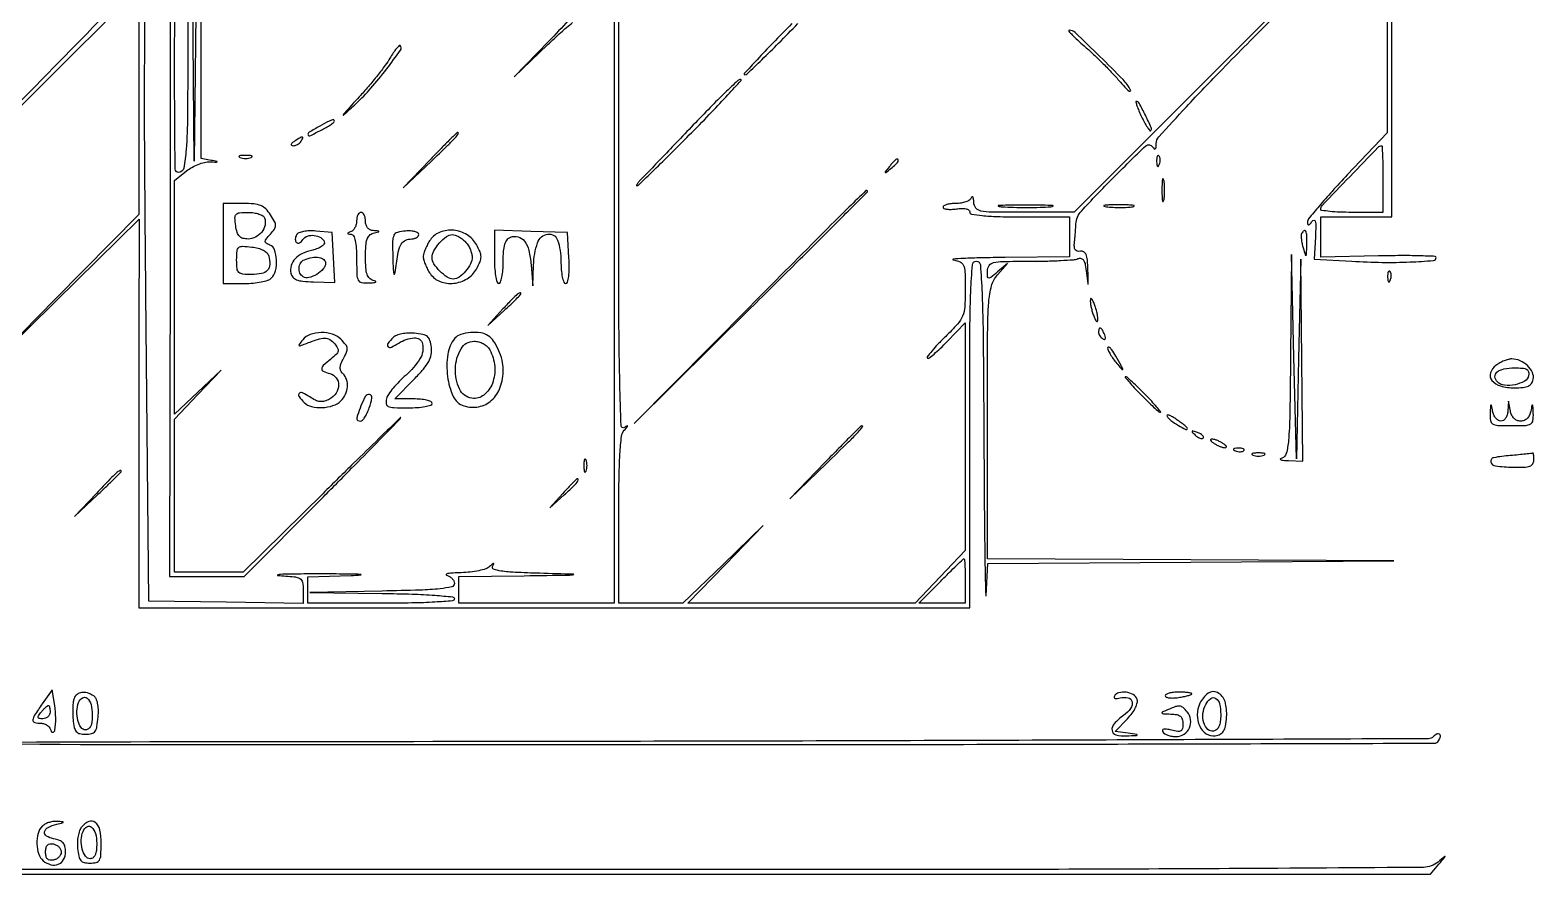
# Model space of a CAD drawing. Extents: x 0 to 674, y 17 to 635.
# Drawn here: x 335.5 to 674, y 16.7 to 208 of the extents above; entities that cross this region are included whole.
import ezdxf

# ---------------------------------------------------------------- set-up
doc = ezdxf.new("R2010")
doc.units = 0

msp = doc.modelspace()

# ---------------------------------------------------------------- linework, layer by layer
for points in [[(367.083015, 267.985435, -0.000127), (367.075778, 229.471875, -0.000126), (367.048808, 190.625951, -0.000208), (367.004011, 157.75), (366.874658, 85), (375.291688, 85), (383.708718, 85), (401.104359, 102.536958, 0.000655), (407.80613, 109.310893, 0.001039), (413.526232, 115.131891, 0.000213), (418.548371, 120.268268, 0.049331), (418.963666, 120.786958, 0.894019), (418.906302, 120.834145, 0.000264), (414.011325, 116.076481, 0.001183), (408.314784, 110.507571, 0.000674), (401.453525, 103.75), (383.479718, 86), (375.739859, 86), (368, 86), (368, 103.218555), (368, 120.437109), (373.25, 125.968101), (378.5, 131.499093), (373.25, 126.537139), (368, 121.575184), (368, 147.893672), (368, 174.21216), (370.687028, 176.325776, -0.041362), (371.903939, 177.129754, -0.032476), (373.337615, 177.798118, -0.033417), (374.761987, 178.245755, -0.066291), (375.937028, 178.369945, 0.001008), (377.494397, 178.330886, 0.218265), (377.628086, 178.388472, 0.584727), (377.603277, 178.462355, 0.00143), (376.25, 178.716671), (374, 179.132845), (374, 205.268815), (374, 231.404786)], [(641, 210.689488), (641, 184.8934), (632, 175.44606, 0.006242), (628.552185, 171.735199, 0.009389), (625.648248, 168.406877, 0.004831), (623.29082, 165.544545, 0.174634), (623.015313, 164.74936, 0.070228), (623.085512, 164.292554, 0.398013), (623.28, 164.181067, 0.164039), (623.585526, 164.373582, 0.021319), (624.052622, 165, -0.219026), (624.476624, 165.255005, -0.383841), (624.785819, 165.03297, -0.058349), (624.899821, 163.878839, -0.008341), (624.817025, 161.5), (624.55943, 156.5), (633.029715, 156, 0.011049), (639.879203, 155.74738, 0.014788), (646.095725, 155.83943, 0.007598), (651.360651, 156.153469, 0.391711), (652.001751, 156.84255, 0.404183), (651.751701, 157.102728, 0.002493), (648.183723, 157.217106, 0.007903), (643.987102, 157.264335, 0.004737), (639.001751, 157.194406), (626, 156.888812), (626, 161.444406), (626, 166), (633.991018, 166), (641.982037, 166), (641.990546, 270)], [(359.652124, 218.879786, -0.000104), (339.510938, 198.302602, -0.001351), (316.993425, 175.431261, -0.000821)], [(640.5, 236.955553), (605.5, 201.994128), (570.5, 167.032703), (559.25, 167.016351, -0.002956), (551.972753, 167.048793, -0.046107), (549.496304, 167.303566, -0.178565), (548.387683, 167.980328, -0.159904), (547.921053, 169.25, 0.020908), (547.859693, 170.046513, 0.102704), (547.717133, 170.471875, 0.451325), (547.534095, 170.507991, 0.134342), (547.337719, 170.25, -0.156004), (546.939005, 169.769889, -0.054536), (546.124726, 169.367188, -0.047701), (545.069992, 169.092263, -0.039935), (543.916667, 169, 0.02681), (542.799062, 168.94003, 0.042279), (541.856771, 168.757125, 0.051795), (541.192839, 168.492152, 0.278797), (541, 168.173193, 0.314934), (541.202007, 167.88429, 0.055623), (541.88125, 167.7186, 0.042928), (542.850015, 167.677574, 0.025568), (544, 167.786692, -0.029763), (545.223751, 167.892466, -0.061942), (546.175304, 167.79986, -0.09802), (546.782621, 167.531443, -0.244511), (547, 167.113499, 0.364326), (547.435717, 166.594895, 0.018657), (549.775821, 166.274744, 0.01848), (553.214433, 166.062308, 0.006187), (558.25, 166), (569.5, 166), (569.5, 161.5), (569.5, 157), (555, 156.850168, 0.002866), (549.616012, 156.763671, 0.006593), (545.567187, 156.621976, 0.01212), (543.254579, 156.454234, 0.883548), (543.25, 156.283746, -0.060773), (544.858087, 155.835678, -0.198838), (545.622835, 155.070476, -0.090845), (545.940457, 153.590117, -0.00754), (546, 149.641786, -0.01558), (545.877963, 145.726295, -0.08439), (545.3936, 143.664109, -0.083847), (544.253865, 141.871713, -0.015274), (541.520965, 139.020576, 0.009246), (539.835078, 137.303664, 0.015337), (538.486119, 135.787542, 0.009081), (537.458874, 134.512781, 0.377981), (537.479282, 134.187385, 0.377295), (537.800644, 134.166842, 0.010457), (538.975406, 135.114189, 0.016512), (540.377199, 136.375198, 0.009948), (541.958317, 137.956616), (546, 142.163199), (546, 116.507362), (546, 90.851525), (540.34778, 84.925763), (534.695559, 79), (509.119857, 79), (483.544156, 79), (492.021985, 87.75), (500.499814, 96.5), (491.480124, 87.75), (482.460435, 79), (475.230217, 79), (468, 79), (468, 97.8, -0.003495), (468.062851, 106.792068, -0.011997), (468.284531, 112.627202, -0.012642), (468.632085, 116.600624, -0.160262), (469.25, 117.946704, 0.004358), (469.924927, 118.686678, 0.184745), (470, 118.882924, 0.561535), (469.904697, 118.941025, 0.009535), (469.25, 118.587687, -0.561995), (468.542814, 118.9833, -0.003041), (468.252639, 128.445259, -0.005208), (468.049918, 142.761908, -0.000936), (468, 169.440983), (468, 221)], [(373.031986, 231.638668), (372.748953, 205.069334), (372.465921, 178.5), (372.23296, 205.75, 0.00109), (372.044301, 223.33444, 0.017215)], [(467, 222), (467, 150.5), (467, 79), (449.5, 79), (432, 79), (432, 82), (432, 85), (446.75, 85.213756, 0.000146), (456.920224, 85.364111, 0.034448), (457.849665, 85.442316, 0.912712), (457.84451, 85.525887, 0.00033), (450.211447, 85.746868, -0.004969), (444.668141, 85.958839, -0.023936), (441.526777, 86.261405, -0.048464), (439.83667, 86.676319, -0.466534), (439.608152, 87.283112, 0.014938), (439.907453, 87.853846, 0.570548), (439.842346, 87.95239, 0.170019), (439.624139, 87.863501, 0.00613), (438.946704, 87.25, -0.109703), (438.107782, 86.758864, -0.025186), (436.512157, 86.333112, -0.024859), (434.582053, 86.020287, -0.022005), (432.55, 85.883999, 0.008944), (430.717016, 85.80907, 0.028326), (429.4975, 85.667734, 0.177692), (429.192133, 85.491377, 0.549729), (429.25, 85.310674, -0.070401), (429.91889, 85.030879, -0.069839), (430.485937, 84.575881, -0.075643), (430.868581, 84.021517, -0.113774), (431, 83.451447, -0.349835), (430.399585, 82.69833, -0.030072), (427.798419, 82.266377, -0.018317), (423.297344, 81.960718, -0.003158), (414.75, 81.748206), (398.5, 81.446869), (414.75, 81.223435, -0.004696), (421.519238, 81.066759, -0.010654), (426.631641, 80.791242, -0.005421), (430.591701, 80.449881, -0.386129), (431, 80, -0.390135), (430.585547, 79.54968, -0.005593), (426.625, 79.265152, -0.010654), (421.456709, 79.062324, -0.004479), (414.5, 79), (398, 79), (398, 81.963788), (398, 84.927576), (407.75, 85.254498, 0.011683), (409.937328, 85.379054, 0.934337), (409.935938, 85.491322, 0.011986), (407.238447, 85.576358, 0.00157), (401.5, 85.601626, 0.001987), (395.696992, 85.585891, 0.006633), (391.889062, 85.509905, 0.074971), (391.23269, 85.388511, 0.819628), (391.25, 85.261012, -0.008182), (394.940818, 84.96871, -0.10793), (396.23617, 84.553167, -0.216992), (396.828609, 83.719769, -0.047693), (397, 81.927022), (397, 78.953851), (379.619419, 79.226926), (362.238838, 79.5), (361.563749, 148.71172, -0.000881), (361.304379, 181.167167, -0.003016), (361.300224, 202.268227, -0.001257), (361.43008, 217.82007, -0.120714)], [(290.25, 147.997302), (360, 217.494604), (360, 192.006923), (360, 166.519241), (341.25, 147.50963), (322.5, 128.500018), (341.273855, 147.000009), (360.04771, 165.5), (359.993131, 139, 0.000212), (359.974475, 127.591027, 0.000166), (359.96361, 115.217187, 0.000168), (359.961206, 103.707166, 0.000413), (359.969276, 95.25), (360, 78), (453.5, 78), (547, 78), (547, 117, -0.001029), (547.045703, 139.199249, -0.008581), (547.259615, 149.25, -0.010091), (547.607364, 155.175075, -0.391316), (548.5, 156, -0.391807), (549.399746, 155.167082, -0.008986), (549.774185, 148.841884, -0.008106), (550.039842, 138.194728, -0.000979), (550.198697, 114.75, 0.000861), (550.299071, 99.398547, 0.001931), (550.440344, 87.74392, 0.003123), (550.59602, 80.741341, 0.962667), (550.742304, 80.739942), (551.087213, 87.979883), (596.793607, 88.250281), (642.5, 88.52068), (596.75, 88.76034), (551, 89), (551, 119.685549, -0.001023), (551.041249, 139.841128, -0.015873), (551.289166, 146.756107, -0.050046), (551.914384, 150.45176, -0.11398), (553.25, 152.928395), (555.5, 155.485692), (553.25, 153.587858, -0.006111), (551.736651, 152.342712, -0.200121), (551.290855, 152.213928, -0.363618), (551.042454, 152.475545, -0.015497), (551, 153.845012, -0.153402), (551.375627, 155.040526, -0.186363), (552.342606, 155.692797, -0.052361), (554.499703, 155.953582, -0.003921), (560.418213, 156, 0.00571), (564.136086, 156.042459, 0.007583), (567.515308, 156.170948, 0.005599), (570.331504, 156.352473, 0.072839), (571.352962, 156.58195, -0.155928), (572.092791, 156.624197, -0.197101), (572.636977, 156.217727, -0.088787), (573.019156, 155.211362, -0.018405), (573.301322, 153.33195, 0.000578), (573.580623, 150.878939, 0.754756), (573.643063, 150.868658, 0.116871), (573.689858, 151.090129, 0.00036), (573.616573, 154, 0.014888), (573.489967, 156.271771, 0.074006), (573.195349, 157.512226, 0.168451), (572.681534, 158.104362, 0.172263), (571.91671, 158.244447, -0.099031), (571.220919, 158.270476, -0.189206), (570.768996, 158.585528, -0.133737), (570.555751, 159.224505, -0.041669), (570.583376, 160.244447, 0.00445), (570.6852, 161.244488, 0.003), (570.784388, 162.387386, 0.003022), (570.867015, 163.494042, 0.006), (570.916667, 164.372185, -0.17673), (572.130153, 167.288346, -0.009349), (579.208885, 174.693382, -0.007109), (586.617132, 181.949258, -0.472594), (588.170397, 181.758532, 0.050127), (588.535456, 181.293771, 0.407625), (588.780703, 181.286244, 0.187799), (588.943574, 181.618245, 0.019296), (588.984687, 182.507212, -0.184316), (589.571134, 184.009529, -0.003022), (595.774446, 190.765804, -0.006486), (603.887646, 199.271727, -0.002733), (615, 210.5)], [(456.641199, 210.18976, -0.006624), (452.25, 205.522259), (444.5, 197.50027), (452.053525, 204.779944, -0.008805), (454.999757, 207.520952, -0.014556), (457.592791, 209.716623, -0.008209)], [(507, 209.5, 0.003417), (502.660929, 205.088701, 0.006024), (499.146454, 201.378125, 0.002058), (496.26393, 198.234511, 0.651166), (496.367647, 198, 0.192367), (496.917677, 198.219747, 0.001702), (500.216931, 201.378125, 0.005551), (503.985286, 205.091821, 0.003516), (508.299006, 209.5)], [(174.506176, 17.949855, -0.000154), (337.045012, 18), (650.690025, 18), (652.595012, 20.25, 0.000387), (653.980154, 21.888577, 0.264805), (654.000526, 21.998486, 0.525102), (653.930325, 22.017861, 0.000496), (652.421259, 20.75, -0.174749), (649.161557, 19.54627, -0.000571), (605.403054, 19.257601, -0.001291), (533.151167, 19.050118, -0.000098), (337.421259, 19.031803, -0.00012), (157.44547, 19.093223, -0.001061)]]:
    msp.add_lwpolyline(points, format="xyb")
for points in [[(371, 205.581787, -0.001914), (370.935603, 188.756883, -0.015864), (370.634925, 181.125601, -0.031143), (370.077781, 176.973021, -0.358007), (368.893011, 176, -0.411819), (368.150126, 176.73683, -0.000796), (368.028168, 195.236035, -0.005114), (368.116934, 212.221559, -0.01556), (368.654211, 223.75, -0.025222), (369.524832, 230.508054, -0.857199), (370.300315, 230.488605, -0.028358), (370.872984, 222.515599, -0.00375)], [(572.778016, 204.458015, -0.011735), (574.627663, 202.798018, -0.006785), (576.776933, 200.720383, -0.006778), (578.877946, 198.576154, -0.011299), (580.580524, 196.708015, 0.008689), (581.930352, 195.211306, 0.031034), (582.866609, 194.325836, 0.293438), (583.143942, 194.291093, 0.422145), (583.217055, 194.507598, 0.074552), (581.513232, 196.883846, 0.006652), (576.306, 202.103666, 0.003564), (570.733682, 207.465751, 0.192072), (569.394239, 208, 0.635894), (569.309655, 207.819399, 0.016945), (570.077101, 206.959542, 0.016612), (571.242846, 205.817752, 0.008463)], [(416.503362, 201.719233, -0.026542), (415.442132, 200.114537, -0.008351), (413.69072, 197.830025, -0.008315), (411.647987, 195.341851, -0.009124), (409.584566, 193, 0.000349), (406.253152, 189.350225, 0.073896), (405.986954, 188.954028, 0.825206), (406.059529, 188.90055, 0.00072), (408.870902, 191.5, 0.026124), (412.228283, 194.956389, 0.017036), (415.746058, 199.266125, 0.008117), (418.878946, 203.524699, 0.366), (418.793825, 204.539509, 0.418778), (418.544029, 204.537566, 0.021939), (417.956431, 203.875623, 0.023959), (417.25739, 202.925264, 0.013765)], [(484.789394, 186.694931, -0.000412), (480.942326, 182.662641, -0.000537), (477.416135, 178.980698, -0.000396), (474.454488, 175.899773, -0.004999), (473.325108, 174.75, 0.013749), (472.687657, 174.077909, 0.028629), (472.237065, 173.514062, 0.044373), (472.007319, 173.120401, 0.549681), (472.083747, 173, 0.194294), (472.431467, 173.140421, 0.000602), (475.930183, 176.525, 0.003264), (479.873897, 180.399527, 0.002021), (484.458572, 185, 0.003387), (488.944053, 189.599364, 0.006008), (492.568997, 193.458823, 0.002173), (495.523812, 196.70979, 0.671211), (495.41054, 196.944931, 0.176222), (494.820921, 196.689176, 0.002371), (491.91498, 193.911277, 0.006403), (488.577113, 190.606456, 0.004124)], [(585.695403, 188.512557, 0.01281), (586.361531, 187.203106, 0.022706), (586.985817, 186.165439, 0.020544), (587.517483, 185.433326, 0.448677), (587.75296, 185.419627, 0.312297), (587.874596, 186.088071, 0.008718), (586.549876, 188.881361, 0.009099), (585.129782, 191.61934, 0.275179), (584.490498, 192, 0.49785), (584.379435, 191.852973, 0.013938), (584.655456, 190.975564, 0.018017), (585.090175, 189.850386, 0.010063)], [(400.75, 186.428025, 0.009128), (398.29162, 185.035659, 0.337047), (398.062753, 184.47415, 0.466813), (398.50494, 184.269124, 0.009478), (401, 185.5, 0.011657), (402.14958, 186.128857, 0.01751), (403.11875, 186.73498, 0.012546), (403.873628, 187.272751, 0.235913), (404, 187.52568, 0.23564), (403.858989, 187.808274, 0.247589), (403.553458, 187.857488, 0.04056), (402.84643, 187.552889, 0.002303)], [(395, 183, 0.027275), (394.445888, 182.597454, 0.147021), (394.239151, 182.292684, 0.37991), (394.327599, 182.095709, 0.102799), (394.690983, 182.015313, 0.074131), (395.192374, 182.083483, 0.053889), (395.713662, 182.298248, 0.054031), (396.175433, 182.618541, 0.075854), (396.5, 183, 0.034464), (396.886554, 183.734105, 0.541951), (396.758161, 183.931144, 0.136158), (396.281145, 183.798791, 0.008108)], [(425.468697, 178.75), (419.5, 172.5), (425.75, 178.468697, 0.001842), (429.526162, 182.101597, 0.015158), (431.188581, 183.813502, 0.043781), (431.876507, 184.712971, 0.591372), (431.718697, 185, 0.198184), (431.529557, 184.921966, 0.0007), (429.766721, 183.164062, 0.003552), (427.777178, 181.146053, 0.002203)], [(382.75, 179.337719, 0.057986), (383.320008, 179.181385, 0.037979), (384, 179.12966, 0.037979), (384.679992, 179.181385, 0.057986), (385.25, 179.337719, 0.174857), (385.459382, 179.525001, 0.447206), (385.398438, 179.693942, 0.078554), (384.89144, 179.810911, 0.017491), (384, 179.842105, 0.017491), (383.10856, 179.810911, 0.078554), (382.601562, 179.693942, 0.447206), (382.540618, 179.525001, 0.174857)], [(589.078947, 178.416667, 0.018894), (589.137993, 177.670344, 0.168741), (589.279315, 177.37858, 0.470617), (589.461564, 177.395823, 0.054073), (589.683114, 177.8125, 0.051402), (589.839148, 178.359369, 0.05415), (589.876576, 178.916927, 0.060344), (589.797407, 179.402231, 0.126455), (589.604167, 179.729167, 0.296942), (589.385309, 179.77538, 0.208169), (589.200665, 179.592839, 0.077125), (589.089945, 179.112848, 0.028489)], [(640, 174.5), (640, 167), (633, 167, -0.009716), (630.316113, 167.052159, -0.016083), (628.05625, 167.212941, -0.009936), (626.250003, 167.436347, -0.372943), (626, 167.724904, -0.192832), (626.324718, 168.535566, -0.000928), (632.62257, 175.111085, -0.000893), (638.95473, 181.674408, -0.20311), (639.72318, 182, -0.4019), (639.835758, 181.892078, -0.001333), (639.918684, 179.796875, -0.005764), (639.980105, 177.375845, -0.003459)], [(528.872445, 177.25, 0.001576), (527.99236, 176.120493, 0.377591), (528, 176, 0.377591), (528.120493, 175.99236, 0.001576), (529.25, 176.872445, 0.017685), (530.306759, 177.76332, 0.065617), (530.869516, 178.426111, 0.241985), (530.90695, 178.806605, 0.307699), (530.622445, 179, 0.184603), (530.410139, 178.91885, 0.013803), (529.952641, 178.485938, 0.017649), (529.425681, 177.920402, 0.012436)], [(590.272364, 172, 0.008087), (590.298431, 170.38851, 0.039503), (590.399666, 169.482812, 0.611425), (590.546986, 169.439977, 0.142433), (590.705733, 169.75, 0.029693), (590.840649, 170.774707, 0.017887), (590.884498, 172, 0.017887), (590.840649, 173.225293, 0.029693), (590.705733, 174.25, 0.142433), (590.546986, 174.560023, 0.611425), (590.399666, 174.517188, 0.039503), (590.298431, 173.61149, 0.008087)], [(497.492788, 145.75), (471.5, 119.5), (497.75, 145.492788, 0.000463), (507.815108, 155.477766, 0.000767), (516.289062, 163.92575, 0.000033), (523.925723, 171.563432, 0.198878), (524, 171.742788, 0.660446), (523.653942, 171.890499, 0.002916), (519.804257, 168.159308, 0.00337), (513.358944, 161.753291, 0.00031)], [(379, 160), (379, 151), (383.8, 151, 0.022886), (385.725588, 151.088184, 0.026473), (387.5425, 151.3525, 0.026952), (389.034215, 151.735443, 0.120635), (389.8, 152.2, 0.138844), (390.737282, 153.877704, 0.070002), (390.966098, 156.31059, 0.073815), (390.526052, 158.5579, 0.219334), (389.456828, 159.65494, -0.048615), (388.662081, 160.052227, -0.272451), (388.451991, 160.457659, -0.156226), (388.661331, 161.007401, -0.015444), (389.588627, 162.097932, 0.031712), (390.510189, 163.255997, 0.152199), (390.761767, 164.050452, 0.127302), (390.539871, 164.92441, 0.019541), (389.608746, 166.474377, 0.053455), (388.549564, 167.765982, 0.096908), (387.4137, 168.516555, 0.075314), (385.883602, 168.891596, 0.02251), (383.476947, 169), (379, 169)], [(388.281539, 165.75, -0.141454), (388.383044, 164.14708, -0.111557), (387.639207, 162.567066, -0.107033), (386.255074, 161.412191, -0.12111), (384.578316, 161, -0.06418), (383.393841, 161.152669, -0.142195), (382.619256, 161.615785, -0.116034), (382.117829, 162.494804, -0.035424), (381.786692, 164, -0.02515), (381.615158, 165.791843, -0.201837), (381.895632, 166.552704, -0.186014), (382.650747, 166.918845, -0.020917), (384.58986, 167, -0.036042), (385.864286, 166.908014, -0.045625), (387.012223, 166.632812, -0.052572), (387.885356, 166.230758, -0.174215)], [(409, 165.083333, -0.060204), (408.90689, 164.312853, -0.059088), (408.632812, 163.581524, -0.064373), (408.228318, 162.996792, -0.113869), (407.75, 162.662281, 0.009076), (407.090194, 162.382013, 0.295955), (407, 162.242982, 0.382689), (407.096611, 162.135242, 0.011437), (407.75, 162.078947, -0.26364), (408.303025, 161.71771, -0.06414), (408.689593, 160.653815, -0.040552), (408.928562, 158.950128, -0.014575), (409, 156.5, 0.007896), (409.055664, 152.975318, 0.110609), (409.369727, 151.75505, 0.238528), (410.110979, 151.214295, 0.051073), (411.75, 151.116001, 0.010989), (412.849555, 151.186617, 0.109045), (413.28821, 151.323916, 0.602595), (413.282394, 151.492773, 0.049066), (412.75, 151.689326, -0.134872), (411.902467, 152.178806, -0.115665), (411.363701, 153.060271, -0.063779), (411.07829, 154.536878, -0.015888), (411, 157, -0.015888), (411.07829, 159.463122, -0.063779), (411.363701, 160.939729, -0.115665), (411.902467, 161.821194, -0.134872), (412.75, 162.310674, 0.001923), (413.926177, 162.622879, 0.339035), (414, 162.719237, 0.392517), (413.923939, 162.801199, 0.002113), (412.75, 162.883999, -0.099242), (412.044737, 163.074658, -0.104863), (411.48325, 163.520253, -0.097744), (411.123813, 164.184281, -0.07546), (411, 165, 0.048028), (410.926307, 165.765418, 0.068025), (410.70625, 166.4125, 0.088204), (410.381882, 166.848523, 0.191087), (410, 167, 0.184457), (409.61825, 166.854207, 0.090315), (409.29375, 166.436979, 0.070178), (409.073823, 165.816758, 0.050201)], [(554.286513, 168.259922, 0.009604), (556.881008, 168.147631, 0.006105), (559.904699, 168.11184, 0.006131), (562.873938, 168.149357, 0.011299), (565.286513, 168.264024, 0.099936), (565.763171, 168.395585, 0.764402), (565.737288, 168.521315, 0.012902), (563.449157, 168.605233, 0.002807), (559.5, 168.625933, 0.002694), (555.559407, 168.603228, 0.014736), (553.431038, 168.516725, 0.85479), (553.42035, 168.392998, 0.045022)], [(577.767909, 168.275269, 0.018638), (579.218327, 168.150328, 0.01259), (580.878422, 168.111345, 0.012695), (582.487453, 168.154945, 0.024559), (583.767909, 168.285474, 0.212532), (584.000181, 168.434198, 0.556092), (583.934948, 168.575472, 0.025342), (582.655786, 168.668409, 0.005888), (580.5, 168.690131, 0.005499), (578.352754, 168.662864, 0.031761), (577.222448, 168.564056, 0.756877), (577.205163, 168.425738, 0.069146)], [(395.492766, 161.988296, 0.064479), (395.276734, 161.510701, 0.068688), (395.195571, 161.004075, 0.076775), (395.256092, 160.546687, 0.125806), (395.454237, 160.212429, 0.180052), (395.768162, 160.068794, 0.125052), (396.156024, 160.137766, 0.091115), (396.563863, 160.420709, 0.057304), (396.9242, 160.877353, -0.178124), (397.931505, 161.666695, -0.106266), (399.464755, 161.821126, -0.106617), (400.92204, 161.332066, -0.180211), (401.720104, 160.341089, -0.2417), (401.644272, 159.849053, -0.083688), (401.116088, 159.330094, -0.060376), (400.236914, 158.862286, -0.038065), (399.122068, 158.526811, 0.054977), (396.794855, 157.739947, 0.094721), (395.141487, 156.547651, 0.117492), (394.266808, 155.0314, 0.12041), (394.180658, 153.298039, 0.133684), (394.612244, 152.417658, 0.122475), (395.443699, 151.842127, 0.066836), (396.877859, 151.508959, 0.016238), (399.309939, 151.357207), (404.09341, 151.214414), (403.796705, 156.857207), (403.5, 162.5), (399.842902, 162.804827, 0.02976), (398.392032, 162.839156, 0.037442), (397.056497, 162.690712, 0.040981), (395.999912, 162.40118, 0.16853)], [(417.149832, 156.537292, 0.006236), (417.230519, 154.374259, 0.030296), (417.365623, 153.154705, 0.658006), (417.519787, 153.117643, 0.130383), (417.674038, 153.5, -0.011023), (418.265592, 157.517498, -0.062904), (418.889246, 159.57818, -0.140083), (419.757559, 160.613528, -0.149745), (421.019052, 161, 0.049309), (421.777117, 161.074942, 0.069305), (422.418097, 161.298416, 0.08948), (422.849568, 161.628019, 0.187132), (423, 162.015884, 0.26623), (422.785985, 162.389332, 0.06845), (422.11875, 162.666204, 0.051203), (421.149437, 162.816994, 0.032026), (420, 162.803177, 0.044991), (418.169162, 162.496487, 0.225722), (417.395595, 161.845057, 0.106452), (417.105806, 160.516712, 0.006875)], [(425.595018, 160.832194, 0.028331), (424.984531, 159.846153, 0.025834), (424.468536, 158.767139, 0.026738), (424.109172, 157.754272, 0.071994), (424, 157, 0.071994), (424.109172, 156.245728, 0.026738), (424.468536, 155.232861, 0.025834), (424.984531, 154.153847, 0.028331), (425.595018, 153.167806, 0.150031), (427.817638, 151.435886, 0.11755), (430.864223, 151.037339, 0.112391), (433.872039, 152.060165, 0.128464), (435.968582, 154.25, 0.026218), (436.773664, 155.892731, 0.101159), (437, 157, 0.101159), (436.773664, 158.107269, 0.026218), (435.968582, 159.75, 0.128464), (433.872039, 161.939835, 0.112391), (430.864223, 162.962661, 0.11755), (427.817638, 162.564114, 0.150031)], [(440, 156.981735, 0.015479), (440.071476, 154.673465, 0.025939), (440.291794, 152.745434, 0.024146), (440.605207, 151.302806, 0.33934), (441, 151, 0.320084), (441.389545, 151.27784, 0.032533), (441.70625, 152.437322, 0.031166), (441.92778, 154.017496, 0.019246), (442, 155.893011, -0.017433), (442.082557, 158.26018, -0.054303), (442.36501, 159.828194, -0.088466), (442.8677, 160.834708, -0.142125), (443.626748, 161.410264, -0.157969), (445.366285, 161.502649, -0.169332), (446.772009, 160.549643, -0.102384), (447.757298, 158.431998, -0.038042), (448.268214, 155.170327), (448.639504, 150.5), (448.819752, 155.127555, -0.070638), (449.737283, 160.170556, -0.283381), (452.037189, 162.097926, -0.363488), (454.236049, 160.743537, -0.080536), (455, 156.031385, 0.018758), (455.073832, 154.06403, 0.032686), (455.302168, 152.448058, 0.036472), (455.633157, 151.291041, 0.314619), (456.049904, 151, 0.332336), (456.476367, 151.318652, 0.039441), (456.736472, 152.547761, 0.031464), (456.857582, 154.358183, 0.014001), (456.799904, 156.75), (456.5, 162.5), (448.25, 162.731735), (440, 162.963471)], [(621.716542, 162.25, 0.12468), (621.606319, 161.80618, 0.025), (621.651185, 160.985938, 0.024996), (621.802962, 160.012116, 0.021057), (622.057845, 159, 0.003826), (622.54553, 157.403471, 0.54438), (622.704504, 157.359534, 0.204003), (622.826645, 157.618358, 0.001944), (622.90032, 159.75, 0.015878), (622.898108, 161.775544, 0.102706), (622.659004, 162.763129, 0.472136), (622.249542, 162.86609, 0.111311)], [(389.246451, 157.151194, -0.072912), (389.452694, 155.25038, -0.178785), (388.924491, 153.970186, -0.155681), (387.622097, 153.230066, -0.052018), (385.416667, 153, -0.022898), (383.377212, 153.093449, -0.170713), (382.508901, 153.491405, -0.177416), (382.098723, 154.336844, -0.025138), (382, 156.299199, -0.021325), (382.086163, 158.318509, -0.197625), (382.478177, 159.079827, -0.188381), (383.303338, 159.364929, -0.019125), (385.409207, 159.200393, -0.036349), (386.847257, 158.925491, -0.0573), (388.01475, 158.464553, -0.071887), (388.837684, 157.85945, -0.135724)], [(433.428571, 160.428571, -0.05083), (434.030083, 159.690527, -0.038141), (434.538393, 158.773214, -0.039005), (434.886274, 157.825464, -0.068562), (435, 157, -0.114734), (434.63211, 155.417871, -0.061755), (433.528385, 153.734295, -0.063088), (432.099079, 152.426209, -0.155008), (430.757312, 152, -0.149083), (429.381233, 152.419627, -0.050197), (427.748294, 153.773628, -0.050217), (426.414793, 155.4299, -0.145388), (426, 156.826247, -0.128699), (426.402427, 158.363796, -0.053301), (427.65813, 160.128364, -0.053404), (429.223328, 161.554964, -0.15943), (430.583559, 162, -0.090546), (431.182434, 161.890652, -0.035876), (431.944635, 161.538393, -0.034033), (432.733263, 161.029918, -0.036185)], [(402, 155.535184, -0.187393), (401.507325, 154.266796, -0.072108), (400.01985, 153.049469, -0.072864), (398.26814, 152.316253, -0.203886), (396.979333, 152.512773, -0.14984), (396.246126, 153.349163, -0.123861), (396.037942, 154.52101, -0.125438), (396.40923, 155.640592, -0.155608), (397.25, 156.337719, -0.051973), (399.015765, 156.84485, -0.08601), (400.562457, 156.851383, -0.130739), (401.601357, 156.378215, -0.224516)], [(619.22162, 134.823324, -0.001694), (619.043571, 121.295016, -0.01712), (618.757654, 115.669834, -0.040768), (618.25964, 112.706675, -0.273311), (617.25, 111.689326, 0.132213), (616.931693, 111.507703, 0.544712), (616.96875, 111.332266, 0.069126), (617.591885, 111.188301, 0.013336), (618.75, 111.116001), (622, 111), (621.770132, 133.75), (621.540263, 156.5), (621.038611, 134), (620.536959, 111.5), (619.9901, 134.5), (619.44324, 157.5)], [(641.078947, 152.416667, 0.018894), (641.137993, 151.670344, 0.168741), (641.279315, 151.37858, 0.470617), (641.461564, 151.395823, 0.054073), (641.683114, 151.8125, 0.051402), (641.839148, 152.359369, 0.05415), (641.876576, 152.916927, 0.060344), (641.797407, 153.402231, 0.126455), (641.604167, 153.729167, 0.296942), (641.385309, 153.77538, 0.208169), (641.200665, 153.592839, 0.077125), (641.089945, 153.112848, 0.028489)], [(441.946167, 145.25), (438.5, 141.5), (442.25, 144.946167, 0.004107), (443.687395, 146.289043, 0.006442), (444.898438, 147.469273, 0.00223), (445.919596, 148.49958, 0.196596), (446, 148.696167, 0.503731), (445.749449, 148.881757, 0.102567), (445.17594, 148.568348, 0.026699), (444.052752, 147.505211, 0.004068)], [(574.140571, 147, 0.04179), (574.200514, 146.284048, 0.018434), (574.393028, 145.353125, 0.018093), (574.670913, 144.375609, 0.02318), (575, 143.5, 0.015364), (575.374931, 142.696484, 0.14515), (575.632858, 142.422706, 0.507108), (575.803802, 142.497353, 0.055166), (575.859429, 143, 0.04179), (575.799486, 143.715952, 0.018434), (575.606972, 144.646875, 0.018093), (575.329087, 145.624391, 0.02318), (575, 146.5, 0.015364), (574.625069, 147.303516, 0.14515), (574.367142, 147.577294, 0.507108), (574.196198, 147.502647, 0.055166)], [(396.872445, 138.312769, 0.007159), (396.065809, 137.291598, 0.32868), (396.060984, 137.039387, 0.338654), (396.298231, 136.965543, 0.007372), (397.5, 137.426223, -0.015617), (400.22223, 138.418588, -0.078649), (401.815764, 138.677981, -0.135478), (402.970774, 138.364621, -0.08617), (404.037424, 137.454907, -0.046573), (404.713992, 136.465218, -0.18661), (404.812809, 135.751569, -0.14209), (404.409745, 135.03716, -0.023548), (403.217567, 133.975092, 0.014097), (401.488486, 132.49235, 0.19419), (401.136306, 131.763558, 0.322768), (401.476222, 131.218825, 0.03319), (403, 130.710251, -0.169693), (404.419474, 129.755795, -0.165055), (404.955647, 128.113067, -0.143741), (404.401766, 126.304569, -0.124812), (402.932942, 124.964112, -0.054037), (401.793841, 124.504606, -0.096158), (400.789673, 124.420326, -0.084254), (399.738098, 124.718281, -0.033969), (398.432942, 125.451981, 0.03349), (396.818945, 126.361334, 0.320105), (396.083308, 126.232432, 0.369837), (396.035835, 125.54813, 0.036564), (397.2, 124.2, 0.138997), (398.852538, 123.277428, 0.069627), (401.254048, 123.051208, 0.068367), (403.683813, 123.497443, 0.117346), (405.428571, 124.571429, 0.083351), (406.482049, 126.049948, 0.093951), (406.939124, 127.731462, 0.101494), (406.735844, 129.359264, 0.115222), (405.907359, 130.692641, -0.086488), (405.467992, 131.317478, -0.110523), (405.314719, 132.002411, -0.086646), (405.456197, 132.812698, -0.036435), (405.907359, 133.826899, 0.016639), (406.754558, 135.544961, 0.132905), (406.894551, 136.409209, 0.148936), (406.569295, 137.17986, 0.022585), (405.428571, 138.428571, 0.120683), (403.541574, 139.573057, 0.079799), (401.021311, 139.942951, 0.08153), (398.567185, 139.505918, 0.138115)], [(417.245717, 138.845717, 0.034873), (416.039267, 137.458121, 0.372545), (416.085679, 136.769252, 0.321095), (416.828597, 136.642568, 0.031897), (418.49228, 137.586898, -0.126585), (421.95424, 138.765782, -0.372039), (423.824979, 137.384627, -0.197295), (423.257742, 134.021727, -0.076691), (420.124013, 130.374155, 0.021143), (418.601413, 128.955066, 0.022238), (417.230794, 127.435237, 0.02257), (416.171917, 126.025518, 0.086039), (415.717633, 125.028227, 0.099644), (415.654385, 123.922634, 0.264715), (416.121744, 123.319262, 0.090865), (417.361021, 123.051284, 0.007932), (420.59362, 123, 0.017403), (422.66605, 123.072156, 0.028331), (424.411876, 123.29375, 0.027749), (425.709955, 123.609188, 0.330538), (426, 124, 0.302348), (425.741964, 124.387712, 0.040786), (424.763839, 124.70625, 0.03593), (423.404612, 124.927659, 0.022416), (421.791792, 125), (417.583584, 125), (421.870907, 129.368464, 0.016089), (424.026626, 131.711199, 0.053034), (425.220318, 133.434832, 0.078353), (425.768669, 134.968636, 0.075314), (425.829115, 136.618464, 0.043447), (425.510076, 138.18781, 0.148916), (424.943522, 139.046811, 0.125547), (423.931201, 139.526228, 0.027086), (421.995717, 139.795717, 0.0347), (420.562812, 139.816947, 0.035725), (419.154887, 139.638637, 0.038167), (417.965483, 139.304726, 0.109284)], [(431.128383, 138.654692, 0.136544), (429.512463, 135.048942, 0.070395), (429.465884, 130.065825, 0.074098), (430.755306, 125.567118, 0.212202), (433.133956, 123.457484, 0.123751), (436.505292, 123.251303, 0.140539), (439.392243, 124.69756, 0.123502), (441.327433, 127.642476, 0.0841), (442, 131.612794, 0.061253), (441.738052, 133.743032, 0.043742), (440.953946, 136.016404, 0.044902), (439.844269, 138.003485, 0.096048), (438.600296, 139.234687, 0.113045), (436.935286, 139.868248, 0.054035), (434.634406, 139.938441, 0.054422), (432.437412, 139.524554, 0.146824)], [(576, 140.059017, 0.088797), (576.072509, 139.65395, 0.053277), (576.290385, 139.21498, 0.051183), (576.610411, 138.810572, 0.061454), (576.988546, 138.507079, 0.1144), (577.325929, 138.393111, 0.32948), (577.525685, 138.512472, 0.155351), (577.556862, 138.868281, 0.036408), (577.381557, 139.448062, 0.029964), (576.894727, 140.51997, 0.168622), (576.441482, 140.942608, 0.444011), (576.117673, 140.798253, 0.079093)], [(438.964816, 136.065741, -0.102374), (440.075483, 132.307648, -0.109536), (439.56072, 128.51432, -0.138291), (437.653609, 125.887199, -0.204862), (434.943972, 125.15503, -0.255641), (432.140513, 127.245759, -0.117549), (431.227816, 131.856531, -0.120961), (432.501468, 136.296556, -0.268885), (435.440065, 138, -0.065462), (436.498321, 137.860854, -0.060178), (437.517445, 137.451811, -0.062281), (438.376752, 136.830141, -0.082361)], [(578.037549, 136.5, 0.110844), (578.162071, 135.962636, 0.020437), (578.643121, 135.059375, 0.021046), (579.305987, 134.030469, 0.017799), (580.089351, 133, 0.005621), (581.003332, 131.907882, 0.101227), (581.36176, 131.629156, 0.695024), (581.463722, 131.725209, 0.019372), (581.100602, 132.5, 0.012363), (579.920614, 134.651085, 0.031774), (578.93415, 136.12444, 0.096366), (578.324172, 136.665008, 0.582806)], [(665.44113, 132.558569, 0.155079), (664.222397, 130.867083, 0.256459), (664.538614, 129.181496, 0.155287), (666.488917, 127.917223, 0.066856), (669.595291, 127.5, 0.02207), (671.567511, 127.587095, 0.084901), (672.750019, 127.898707, 0.137431), (673.453372, 128.491381, 0.10215), (673.845046, 129.433903, 0.158278), (673.652504, 130.982495, 0.094626), (672.554706, 132.499789, 0.086739), (670.866932, 133.612141, 0.102779), (669, 134, 0.066551), (668.242215, 133.898689, 0.029764), (667.287264, 133.57658, 0.028812), (666.303093, 133.110317, 0.034685)], [(585.5, 126, 0.005974), (587.033064, 124.467072, 0.009065), (588.405414, 123.175, 0.004426), (589.589447, 122.119012, 0.181827), (589.905896, 122, 0.63008), (589.97145, 122.136996, 0.006792), (589.111664, 123.175, 0.011026), (587.963053, 124.465214, 0.006011), (586.5, 126, 0.005974), (584.966936, 127.532928, 0.009065), (583.594586, 128.825, 0.004426), (582.410553, 129.880988, 0.181827), (582.094104, 130, 0.63008), (582.02855, 129.863004, 0.006792), (582.888336, 128.825, 0.011026), (584.036947, 127.534786, 0.006011)], [(672.814774, 130.25, -0.223516), (671.905889, 128.996135, -0.076558), (669.744155, 128.204705, -0.073864), (667.35622, 128.083596, -0.173874), (665.76531, 128.83469, -0.180633), (665.234711, 129.997811, -0.243505), (665.685165, 131.042377, -0.12442), (667.239433, 131.771012, -0.047738), (669.632341, 132, -0.019653), (671.440187, 131.928913, -0.106439), (672.375473, 131.649118, -0.208588), (672.78975, 131.111737, -0.108648)], [(409.975249, 123.4349, 0.006246), (409.212953, 121.351951, 0.079434), (409.064367, 120.534504, 0.285526), (409.292843, 120.148973, 0.120469), (409.902175, 120, 0.214187), (410.316561, 120.186047, 0.037743), (410.846541, 120.88125, 0.035037), (411.383752, 121.851064, 0.025101), (411.850155, 123, 0.041627), (412.430199, 125.250756, 0.397062), (411.92841, 126.005197, 0.331023), (410.998799, 125.599597, 0.039201)], [(664.136182, 121.75, 0.047093), (664.209061, 120.118381, 0.233472), (664.711017, 119.380691, 0.119786), (665.844334, 119.059517, 0.009429), (669, 119, 0.009429), (672.155666, 119.059517, 0.119786), (673.288983, 119.380691, 0.233472), (673.790939, 120.118381, 0.047093), (673.863818, 121.75, 0.002047), (673.775265, 123.401331, 0.200802), (673.674595, 123.607621, 0.574721), (673.558172, 123.568679, 0.00362), (673.294267, 122.25, -0.065081), (672.988245, 121.327342, -0.08644), (672.473566, 120.610494, -0.095416), (671.791725, 120.158491, -0.099109), (671, 120, -0.099109), (670.208275, 120.158491, -0.095416), (669.526434, 120.610494, -0.08644), (669.011755, 121.327342, -0.065081), (668.705733, 122.25), (668.272364, 124.5), (668.136182, 122.25, -0.06105), (667.977494, 121.389669, -0.076116), (667.619809, 120.660938, -0.091222), (667.125877, 120.171693, -0.1508), (666.569551, 120, -0.142551), (665.990346, 120.168558, -0.078312), (665.431994, 120.660938, -0.067395), (664.977977, 121.389611, -0.058152), (664.705733, 122.25, 0.00362), (664.441828, 123.568679, 0.574721), (664.325405, 123.607621, 0.200802), (664.224735, 123.401331, 0.002047)], [(514.47654, 110.75), (506.5, 102.5), (514.75, 110.47654, 0.001254), (519.74677, 115.331984, 0.011243), (521.885156, 117.516407, 0.026504), (522.877726, 118.696578, 0.618992), (522.72654, 119, 0.198516), (522.540372, 118.923053, 0.000381), (520.1903, 116.576562, 0.002609), (517.554356, 113.912967, 0.001604)], [(591.43257, 121.109104, 0.093576), (592.294382, 120.165609, 0.025145), (593.983831, 119.02529, 0.022163), (595.637676, 118.123659, 0.554644), (596, 118.349806, 0.214292), (595.894035, 118.585697, 0.010584), (595.229457, 119.151433, 0.015547), (594.381999, 119.799658, 0.01046), (593.376876, 120.488717, 0.015861), (592.409241, 121.079745, 0.05198), (591.723698, 121.379934, 0.26008), (591.466554, 121.327804, 0.369416)], [(597.733333, 116.875912, 0.043285), (598.246577, 116.441312, 0.063152), (598.768815, 116.162781, 0.082976), (599.220211, 116.072099, 0.20742), (599.526461, 116.193128, 0.278911), (599.59249, 116.461316, 0.120343), (599.395085, 116.789051, 0.070189), (598.940734, 117.133723, 0.036269), (598.293128, 117.435707, 0.008399), (597.336218, 117.78179, 0.286372), (597.111181, 117.729672, 0.400052), (597.106486, 117.536448, 0.011214)], [(602, 115, 0.026766), (602.647707, 114.628962, 0.024204), (603.353125, 114.315379, 0.024967), (604.012663, 114.096832, 0.067616), (604.5, 114.030626, 0.190341), (604.732273, 114.122372, 0.335455), (604.765625, 114.315379, 0.102785), (604.514186, 114.625641, 0.027796), (604, 115, 0.026766), (603.352293, 115.371038, 0.024204), (602.646875, 115.684621, 0.024967), (601.987337, 115.903168, 0.067616), (601.5, 115.969374, 0.190341), (601.267727, 115.877628, 0.335455), (601.234375, 115.684621, 0.102785), (601.485814, 115.374359, 0.027796)], [(606.8125, 113.316886, 0.051402), (607.359369, 113.160852, 0.05415), (607.916927, 113.123424, 0.060344), (608.402231, 113.202593, 0.126455), (608.729167, 113.395833, 0.296942), (608.77538, 113.614691, 0.208169), (608.592839, 113.799335, 0.077125), (608.112848, 113.910055, 0.028489), (607.416667, 113.921053, 0.018894), (606.670344, 113.862007, 0.168741), (606.37858, 113.720685, 0.470617), (606.395823, 113.538436, 0.054073)], [(610.75, 112.337719, 0.057986), (611.320008, 112.181385, 0.037979), (612, 112.12966, 0.037979), (612.679992, 112.181385, 0.057986), (613.25, 112.337719, 0.174857), (613.459382, 112.525001, 0.447206), (613.398438, 112.693942, 0.078554), (612.89144, 112.810911, 0.017491), (612, 112.842105, 0.017491), (611.10856, 112.810911, 0.078554), (610.601562, 112.693942, 0.447206), (610.540618, 112.525001, 0.174857)], [(668.685804, 112.262339, 0.025855), (664.930913, 111.771879, 0.427344), (664.306663, 110.822192, 0.316571), (665.324911, 109.908346, 0.023093), (669.293482, 109.62188, 0.013259), (671.797891, 109.623472, 0.076609), (673.096332, 109.859846, 0.171589), (673.752516, 110.382773, 0.140542), (674.000775, 111.25, 0.013462), (673.98274, 111.908892, 0.026038), (673.92679, 112.43299, 0.031567), (673.847198, 112.786379, 0.517701), (673.75, 112.819752, -0.127729), (673.541056, 112.738567, -0.001721), (672.159268, 112.581659, -0.004763), (670.548993, 112.419928, -0.003098)], [(350.462408, 103.75), (345.5, 98.5), (350.75, 103.462408, 0.002707), (352.762593, 105.38549, 0.004332), (354.457812, 107.051589, 0.001034), (355.921192, 108.521031, 0.197838), (356, 108.712408, 0.567399), (355.72458, 108.876975, 0.059334), (354.960388, 108.340424, 0.01834), (353.48439, 106.916766, 0.002382)], [(460.157895, 110, 0.017491), (460.189089, 109.10856, 0.078554), (460.306058, 108.601562, 0.447206), (460.474999, 108.540618, 0.174857), (460.662281, 108.75, 0.057986), (460.818615, 109.320008, 0.037979), (460.87034, 110, 0.037979), (460.818615, 110.679992, 0.057986), (460.662281, 111.25, 0.174857), (460.474999, 111.459382, 0.447206), (460.306058, 111.398438, 0.078554), (460.189089, 110.89144, 0.017491)], [(455.437091, 103.75), (452.5, 100.5), (455.75, 103.437091, 0.005203), (457.702672, 105.239026, 0.031436), (458.644302, 106.245213, 0.126516), (458.885551, 106.760705, 0.469811), (458.687091, 107, 0.195675), (458.487928, 106.918954, 0.003116), (457.603329, 106.045312, 0.007681), (456.585435, 104.995657, 0.004953)], [(546, 84), (546, 79), (540.787592, 79), (535.575184, 79), (540.5, 84, -0.002731), (542.408651, 85.916732, -0.004361), (544.062632, 87.53125, -0.001068), (545.51973, 88.923005, -0.192405), (545.712408, 89, -0.393782), (545.828523, 88.891769, -0.003201), (545.91552, 87.53125, -0.008972), (545.979326, 85.917195, -0.005392)], [(338.25, 56.34563, 0.009372), (336.498198, 53.789696, 0.127647), (336.137369, 52.729993, 0.363687), (336.536764, 52.174508, 0.062531), (337.926676, 52, -0.085742), (338.690144, 51.868108, -0.077731), (339.394246, 51.485937, -0.079812), (339.932636, 50.918437, -0.099034), (340.217116, 50.25, 0.43357), (340.668557, 49.974685, 0.298056), (341.100642, 50.466464, 0.039092), (341.272568, 53.175224, 0.034342), (341.036391, 56), (340.5, 59.5)], [(345.398157, 57.595196, 0.062432), (345.210789, 56.835161, 0.017754), (345.111571, 55.620402, 0.017588), (345.096515, 54.22895, 0.01779), (345.179541, 52.845196, 0.026774), (345.449117, 51.049861, 0.125127), (345.901719, 50.116565, 0.16369), (346.674423, 49.647273, 0.05538), (348, 49.5, 0.058966), (349.361862, 49.661168, 0.179149), (350.124204, 50.171742, 0.117427), (350.555557, 51.21416, 0.019218), (350.819201, 53.398214, 0.026592), (350.867444, 55.088655, 0.045909), (350.704182, 56.484985, 0.058419), (350.352463, 57.529327, 0.141977), (349.819201, 58.132901, 0.063445), (348.393246, 58.801392, 0.108596), (347.090826, 58.925909, 0.13757), (346.062876, 58.498003, 0.134938)], [(349.5, 53.916667, -0.026615), (349.41707, 52.359801, -0.076965), (349.140244, 51.319444, -0.129146), (348.666453, 50.722102, -0.162243), (348, 50.5, -0.249019), (346.966419, 51.048792, -0.086101), (346.250444, 52.64008, -0.071674), (346.025909, 54.712591, -0.082996), (346.421445, 56.655884, -0.168292), (347.305403, 57.705638, -0.327123), (348.341084, 57.607125, -0.149123), (349.214489, 56.17485, -0.062966)], [(579.557637, 58.093259, 0.214761), (579.518823, 57.797476, 0.249166), (579.71661, 57.597944, 0.103734), (580.197256, 57.552302, 0.035946), (580.885761, 57.680377, -0.117465), (582.683923, 57.7198, -0.299902), (583.555216, 56.832198, -0.209281), (583.220505, 55.329876, -0.077507), (581.652473, 53.765379, 0.047235), (579.519881, 51.879935, 0.223927), (579.032906, 50.369284, 0.309233), (579.915902, 49.379733, 0.07225), (582.25, 49.149832, 0.000594), (584.55187, 49.258694, 0.237264), (584.689518, 49.336478, 0.54946), (584.651525, 49.422867, 0.000847), (582.636993, 49.727159), (579.773986, 50.154654), (582.51689, 53.017629, 0.030755), (583.595116, 54.291291, 0.047419), (584.344212, 55.523493, 0.058413), (584.722833, 56.611909, 0.14717), (584.661282, 57.440302, 0.177133), (583.790614, 58.43896, 0.094248), (582.210997, 58.954008, 0.096125), (580.579506, 58.848774, 0.192618)], [(591, 58.173193, 0.314934), (591.202007, 57.88429, 0.055623), (591.88125, 57.7186, 0.042928), (592.850015, 57.677574, 0.025568), (594, 57.786692, 0.011827), (595.149992, 57.983363, 0.018975), (596.11875, 58.211193, 0.013551), (596.876863, 58.442408, 0.322443), (597, 58.613499, 0.360284), (596.87344, 58.766339, 0.014861), (596.11875, 58.886465, 0.019939), (595.150175, 58.97217, 0.012096), (594, 59, 0.026053), (592.850422, 58.940059, 0.041208), (591.88125, 58.757125, 0.049958), (591.196188, 58.492393, 0.282744)], [(598.818046, 56.5, 0.103394), (598.228025, 53.879602, 0.114244), (598.774181, 51.343166, 0.138252), (600.260206, 49.629422, 0.182695), (602.259673, 49.181717, 0.080719), (603.400762, 49.537467, 0.141412), (604.12297, 50.202578, 0.093437), (604.558681, 51.362824, 0.022805), (604.819201, 53.398214, 0.091605), (604.466937, 56.87418, 0.205327), (602.813483, 58.882771, 0.280659), (600.661428, 58.731466, 0.132222)], [(603.5, 53.930362, -0.029809), (603.407282, 52.376532, -0.07317), (603.108005, 51.274966, -0.108054), (602.598519, 50.571227, -0.135479), (601.879295, 50.215271, -0.248408), (600.598108, 50.606968, -0.126185), (599.713032, 52.096681, -0.095462), (599.511941, 54.213851, -0.099261), (600.119045, 56.222438, -0.106791), (601.252892, 57.557247, -0.32298), (602.378848, 57.589956, -0.191356), (603.236757, 56.327548, -0.054742)], [(340, 54.5, -0.107348), (339.875699, 53.927707, -0.099536), (339.523407, 53.440625, -0.095788), (338.996941, 53.114059, -0.091307), (338.377555, 53, -0.035496), (337.565314, 53.057736, -0.304492), (337.308142, 53.28931, -0.217533), (337.381629, 53.689039, -0.020633), (338, 54.5, -0.013852), (338.504355, 55.074554, -0.019119), (338.99011, 55.559375, -0.016008), (339.412416, 55.925448, -0.172217), (339.622445, 56, -0.294983), (339.768578, 55.90557, -0.044235), (339.889093, 55.559375, -0.037907), (339.972666, 55.07485, -0.023761)], [(591.5, 55, 0.009027), (590.343561, 54.478132, 0.485414), (590.296589, 54.272912, 0.215481), (590.584787, 54.127419, 0.004372), (592.25, 54.070285, -0.037786), (593.602831, 53.933062, -0.123973), (594.415591, 53.566873, -0.155444), (594.853555, 52.916114, -0.071109), (595, 51.891592, -0.049964), (594.891164, 50.805168, -0.217536), (594.520526, 50.294782, -0.164728), (593.811301, 50.160011, -0.026798), (592.416211, 50.431674, 0.020836), (591.320978, 50.658525, 0.090659), (590.661125, 50.646479, 0.286058), (590.418838, 50.417892, 0.205529), (590.475228, 50.040082, 0.124926), (590.888422, 49.640495, 0.047048), (591.626453, 49.305524, 0.0429), (592.535934, 49.076882, 0.040158), (593.491629, 49, 0.147091), (595.255837, 49.530477, 0.142957), (596.45856, 50.950799, 0.140056), (596.72252, 52.819305, 0.139587), (595.960174, 54.547988, 0.039004), (595.022396, 55.513761, 0.156545), (594.277359, 55.838968, 0.111772), (593.34008, 55.72441, 0.015405)], [(651.384914, 48.984914, -0.197866), (650.24112, 48.508439, -0.000025), (570.206334, 48.190157, -0.000566), (472.881847, 47.918031, -0.000214), (336.95158, 47.749997), (23.5, 47.496834), (337.690983, 47.248417, 0.00019), (483.654098, 47.188368, 0.000658), (578.079119, 47.309528, 0.000034), (651.537906, 47.505404, 0.259204), (652.541119, 48.066531, 0.073151), (652.935517, 48.980123, 0.298692), (652.755035, 49.526531, 0.299486), (652.182775, 49.577765, 0.073311)], [(338.2, 28.8, 0.13679), (337.291269, 27.188687, 0.068625), (337.045354, 24.845747, 0.068951), (337.441613, 22.539267, 0.143535), (338.451961, 21.039869, 0.108175), (340.16539, 20.153903, 0.159518), (341.842862, 20.245705, 0.172987), (343.049062, 21.290098, 0.129361), (343.5, 23.003874, 0.057184), (343.358558, 24.236561, 0.128378), (342.923707, 25.064047, 0.117942), (342.111488, 25.615897, 0.044246), (340.777583, 25.990179, -0.087316), (339.170059, 26.593996, -0.324246), (338.76314, 27.529742, -0.223672), (339.534903, 28.530313, -0.057277), (341.5, 29.268316, 0.001428), (342.894971, 29.621072, 0.365394), (342.963522, 29.717174, 0.372827), (342.880232, 29.798919, 0.001445), (341.45, 29.883999, 0.053505), (340.577019, 29.839978, 0.041184), (339.649687, 29.613425, 0.042285), (338.808554, 29.251382, 0.073739)], [(347.089809, 28.608213, 0.090515), (346.640675, 27.809374, 0.036119), (346.317236, 26.590806, 0.034257), (346.150467, 25.193027, 0.036505), (346.181769, 23.815324, 0.027286), (346.450483, 22.040384, 0.125584), (346.903641, 21.113355, 0.16287), (347.676623, 20.646468, 0.05517), (349, 20.5, 0.058543), (350.406337, 20.665229, 0.210138), (351.110687, 21.19863, 0.114823), (351.431761, 22.316256, 0.012777), (351.5, 24.986305, 0.050451), (351.193988, 28.011339, 0.172067), (350.187472, 29.681245, 0.285705), (348.744985, 29.871281, 0.113604)], [(350.5, 24.916667, -0.026615), (350.41707, 23.359801, -0.076965), (350.140244, 22.319444, -0.129146), (349.666453, 21.722102, -0.162243), (349, 21.5, -0.249019), (347.966419, 22.048792, -0.086101), (347.250444, 23.64008, -0.071674), (347.025909, 25.712591, -0.082996), (347.421445, 27.655884, -0.168292), (348.305403, 28.705638, -0.327123), (349.341084, 28.607125, -0.149123), (350.214489, 27.17485, -0.062966)], [(342.5, 23, -0.111169), (342.367648, 22.412083, -0.081628), (341.985937, 21.86097, -0.076288), (341.418687, 21.429863, -0.076985), (340.75, 21.190371, -0.080835), (339.958137, 21.167453, -0.169023), (339.414557, 21.441706, -0.141833), (339.09901, 22.037793, -0.051314), (339, 23, -0.051314), (339.09901, 23.962207, -0.141833), (339.414557, 24.558294, -0.169023), (339.958137, 24.832547, -0.080835), (340.75, 24.809629, -0.076985), (341.418687, 24.570137, -0.076288), (341.985937, 24.13903, -0.081628), (342.367648, 23.587917, -0.111169)]]:
    msp.add_lwpolyline(points, format="xyb", close=True)

doc.saveas('drawing.dxf')
